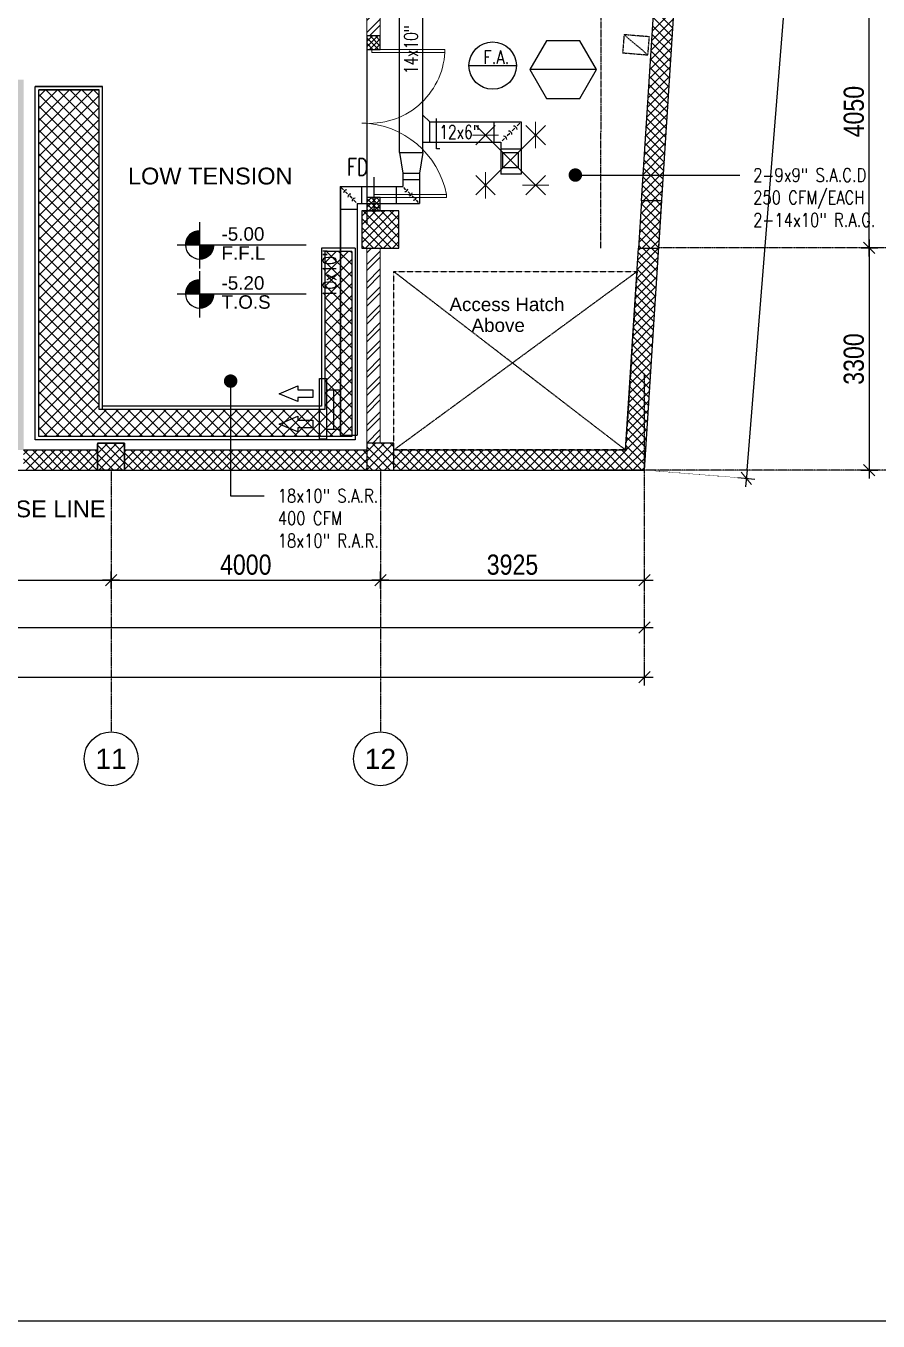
# Model space of a CAD drawing. Header units: inches. Extents: x 1152707 to 1351947, y 326920 to 480291.
# Drawn here: x 1226605 to 1239264, y 326920 to 346158 of the extents above; entities that cross this region are included whole.
import ezdxf
from ezdxf.enums import TextEntityAlignment as Align

# ---------------------------------------------------------------- set-up
doc = ezdxf.new("R2010")
doc.units = ezdxf.units.IN
doc.header["$MEASUREMENT"] = 0
for name, pattern in [('CENTER', [50.8, 31.75, -6.35, 6.35, -6.35]), ('DASHED', [19.05, 12.7, -6.35]), ('DOT2', [3.175, 0, -3.175]), ('HIDDEN', [9.525, 6.35, -3.175])]:
    doc.linetypes.add(name, pattern=pattern)
for name, color, linetype, lineweight in [('A-BLOCK', 43, 'Continuous', 13), ('A-DOOR', 10, 'Continuous', 15), ('A-HATCH CONCRETE', 254, 'Continuous', 5), ('wall hatch', 252, 'Continuous', 0)]:
    doc.layers.add(name, color=color, linetype=linetype, lineweight=lineweight)
for name, color, linetype in [('AC-Exhaust DUCT', 40, 'Continuous'), ('AC-Fresh DUCT', 100, 'Continuous'), ('AC-Supply  DUCT', 30, 'Continuous'), ('AC-TEXT', 3, 'Continuous'), ('AC-TXT', 3, 'Continuous'), ('Axis', 9, 'CENTER'), ('dim-axis', 15, 'Continuous'), ('dim2', 7, 'Continuous'), ('FFNEW', 252, 'Continuous'), ('LGT ELEC', 252, 'Continuous'), ('S-COL', 210, 'Continuous'), ('S-WALL', 1, 'Continuous'), ('SHAFT', 7, 'Continuous'), ('TAXT', 3, 'Continuous'), ('TEXT', 181, 'Continuous'), ('TRENCH', 8, 'Continuous'), ('wall pod', 7, 'Continuous')]:
    doc.layers.add(name, color=color, linetype=linetype)
doc.styles.add('1', font='romans.shx', dxfattribs={"width": 0.8, "height": 0.125})
doc.styles.add('AC_Duct', font='romans.shx', dxfattribs={"width": 0.8, "height": 0.2})
doc.styles.add('AC_Equipment', font='romans.shx', dxfattribs={"width": 0.75, "height": 0.3})
doc.styles.add('ARIAL', font='ARIALN.TTF')
doc.styles.get("Standard").update_dxf_attribs({"font": 'arial.ttf'})
doc.styles.add('style1', font='arial.ttf')
doc.dimstyles.new('DIM-100', dxfattribs={"dimscale": 150, "dimtxt": 2, "dimasz": 1, "dimexe": 0.75, "dimexo": 1, "dimgap": 0.5, "dimtad": 1, "dimdec": 0, "dimzin": 11, "dimdsep": 46, "dimtxsty": 'ARIAL', "dimblk": 'R', "dimcen": 2.5, "dimdle": 1, "dimclrd": 256, "dimclre": 256, "dimclrt": 256, "dimazin": 0, "dimtfac": 1, "dimtdec": 0, "dimtix": 1, "dimtmove": 2, "dimatfit": 3, "dimldrblk": 'R', "dimtolj": 1, "dimtzin": 3, "dimlwd": -1, "dimlwe": 13, "dimarcsym": 0})
pattern_1 = [(45, (1178477.5, -15519.7), (-132.58252, 132.58252), []), (45, (1178565.88, -15519.7), (-132.58252, 132.58252), [])]
pattern_2 = [(45, (1178477.49, -15519.695), (-39.7747564, 39.7747564), []), (135, (1178477.49, -15519.695), (-39.7747564, -39.7747564), [])]
pattern_3 = [(45, (1178477.49, -15519.69), (-66.29126, 66.29126), []), (135, (1178477.49, -15519.69), (-66.29126, -66.29126), [])]

# ---------------------------------------------------------------- blocks, each defined once
blk = doc.blocks.new('R')
for p, q in [((0, -1.05), (0, 1.05)), ((-1.05, 0), (1.05, 0))]:
    blk.add_line(p, q)
at = {"color": 4, "lineweight": 13}
blk.add_line((-0.707, -0.707), (0.707, 0.707), dxfattribs=at)
blk = doc.blocks.new('*D133')
at = {"layer": 'Defpoints', "color": 0, "transparency": 16777216}
for p in [(1420094, 560045), (1468019, 560121), (1468019, 560045)]:
    blk.add_point(p, dxfattribs=at)
at = {"layer": 'dim-axis', "color": 251, "linetype": 'DOT2', "lineweight": 13, "transparency": 16777216}
for p, q in [((1420094, 560195), (1420094, 560233)), ((1468019, 560195), (1468019, 560233))]:
    blk.add_line(p, q, dxfattribs=at)
at = {"layer": 'dim-axis', "color": 251, "transparency": 16777216}
blk.add_line((1420214, 560121), (1467899, 560121), dxfattribs=at)
at = {"layer": 'dim-axis', "color": 251, "transparency": 16777216, "xscale": 120, "yscale": 120, "zscale": 120, "rotation": 180}
blk.add_blockref('R', (1420094, 560121), dxfattribs=at)
at = {"layer": 'dim-axis', "color": 251, "transparency": 16777216, "xscale": 120, "yscale": 120, "zscale": 120}
blk.add_blockref('R', (1468019, 560121), dxfattribs=at)
at = {"layer": 'dim-axis', "color": 251, "transparency": 16777216, "insert": (1444057, 560349), "char_height": 300, "attachment_point": 5, "style": 'ARIAL'}
blk.add_mtext('\\A1;47925', dxfattribs=at)
blk = doc.blocks.new('*D134')
at = {"layer": 'Defpoints', "color": 0, "transparency": 16777216}
for p in [(1417901, 559309), (1468019, 559385), (1468019, 559309)]:
    blk.add_point(p, dxfattribs=at)
at = {"layer": 'dim-axis', "color": 251, "linetype": 'DOT2', "lineweight": 13, "transparency": 16777216}
for p, q in [((1417901, 559459), (1417901, 559497)), ((1468019, 559459), (1468019, 559497))]:
    blk.add_line(p, q, dxfattribs=at)
at = {"layer": 'dim-axis', "color": 251, "transparency": 16777216}
blk.add_line((1418021, 559385), (1467899, 559385), dxfattribs=at)
at = {"layer": 'dim-axis', "color": 251, "transparency": 16777216, "xscale": 120, "yscale": 120, "zscale": 120, "rotation": 180}
blk.add_blockref('R', (1417901, 559385), dxfattribs=at)
at = {"layer": 'dim-axis', "color": 251, "transparency": 16777216, "xscale": 120, "yscale": 120, "zscale": 120}
blk.add_blockref('R', (1468019, 559385), dxfattribs=at)
at = {"layer": 'dim-axis', "color": 251, "transparency": 16777216, "insert": (1442960, 559613), "char_height": 300, "attachment_point": 5, "style": 'ARIAL'}
blk.add_mtext('\\A1;50118', dxfattribs=at)
blk = doc.blocks.new('*D106')
at = {"layer": 'Defpoints', "color": 0, "transparency": 16777216}
for p in [(1470260, 590369), (1468019, 562459), (1469530, 562337)]:
    blk.add_point(p, dxfattribs=at)
at = {"layer": 'dim-axis', "color": 251, "linetype": 'DOT2', "lineweight": 13, "transparency": 16777216}
for p, q in [((1470409, 590357), (1471882, 590239)), ((1468169, 562447), (1469642, 562328))]:
    blk.add_line(p, q, dxfattribs=at)
at = {"layer": 'dim-axis', "color": 251, "transparency": 16777216}
blk.add_line((1471760, 590128), (1469539, 562457), dxfattribs=at)
at = {"layer": 'dim-axis', "color": 251, "transparency": 16777216, "xscale": 120, "yscale": 120, "zscale": 120}
for p, rotation in [((1471770, 590248), 85.410651128382), ((1469530, 562337), 265.410651128382)]:
    blk.add_blockref('R', p, dxfattribs=dict(at, rotation=rotation))
at = {"layer": 'dim-axis', "color": 251, "transparency": 16777216, "insert": (1470422, 576311), "char_height": 300, "attachment_point": 5, "rotation": 85.4107, "style": 'ARIAL'}
blk.add_mtext('\\A1;28000', dxfattribs=at)
blk = doc.blocks.new('*D144')
at = {"layer": 'Defpoints', "color": 0, "transparency": 16777216}
for p in [(1470645, 569809), (1471356, 569809), (1470645, 565759)]:
    blk.add_point(p, dxfattribs=at)
at = {"layer": 'dim-axis', "color": 251, "linetype": 'DOT2', "lineweight": 13, "transparency": 16777216}
for p, q in [((1470795, 569809), (1471469, 569809)), ((1470795, 565759), (1471469, 565759))]:
    blk.add_line(p, q, dxfattribs=at)
at = {"layer": 'dim-axis', "color": 251, "transparency": 16777216}
blk.add_line((1471356, 565879), (1471356, 569689), dxfattribs=at)
at = {"layer": 'dim-axis', "color": 251, "transparency": 16777216, "xscale": 120, "yscale": 120, "zscale": 120}
for p, rotation in [((1471356, 569809), 90), ((1471356, 565759), 270)]:
    blk.add_blockref('R', p, dxfattribs=dict(at, rotation=rotation))
at = {"layer": 'dim-axis', "color": 251, "transparency": 16777216, "insert": (1471128, 567784), "char_height": 300, "attachment_point": 5, "rotation": 90, "style": 'ARIAL'}
blk.add_mtext('\\A1;4050', dxfattribs=at)
blk = doc.blocks.new('*D145')
at = {"layer": 'Defpoints', "color": 0, "transparency": 16777216}
for p in [(1470645, 565759), (1467886, 562459), (1471356, 562459)]:
    blk.add_point(p, dxfattribs=at)
at = {"layer": 'dim-axis', "color": 251, "linetype": 'DOT2', "lineweight": 13, "transparency": 16777216}
for p, q in [((1470795, 565759), (1471469, 565759)), ((1468036, 562459), (1471469, 562459))]:
    blk.add_line(p, q, dxfattribs=at)
at = {"layer": 'dim-axis', "color": 251, "transparency": 16777216}
blk.add_line((1471356, 565639), (1471356, 562579), dxfattribs=at)
at = {"layer": 'dim-axis', "color": 251, "transparency": 16777216, "xscale": 120, "yscale": 120, "zscale": 120}
for p, rotation in [((1471356, 565759), 90), ((1471356, 562459), 270)]:
    blk.add_blockref('R', p, dxfattribs=dict(at, rotation=rotation))
at = {"layer": 'dim-axis', "color": 251, "transparency": 16777216, "insert": (1471128, 564109), "char_height": 300, "attachment_point": 5, "rotation": 90, "style": 'ARIAL'}
blk.add_mtext('\\A1;3300', dxfattribs=at)
blk = doc.blocks.new('*D147')
at = {"layer": 'Defpoints', "color": 0, "transparency": 16777216}
for p in [(1456094, 561773), (1460094, 561773), (1460094, 560825)]:
    blk.add_point(p, dxfattribs=at)
at = {"layer": 'dim-axis', "color": 251, "linetype": 'DOT2', "lineweight": 13, "transparency": 16777216}
for p, q in [((1456094, 561623), (1456094, 560712)), ((1460094, 561623), (1460094, 560712))]:
    blk.add_line(p, q, dxfattribs=at)
at = {"layer": 'dim-axis', "color": 251, "transparency": 16777216}
blk.add_line((1456214, 560825), (1459974, 560825), dxfattribs=at)
at = {"layer": 'dim-axis', "color": 251, "transparency": 16777216, "xscale": 120, "yscale": 120, "zscale": 120, "rotation": 180}
blk.add_blockref('R', (1456094, 560825), dxfattribs=at)
at = {"layer": 'dim-axis', "color": 251, "transparency": 16777216, "xscale": 120, "yscale": 120, "zscale": 120}
blk.add_blockref('R', (1460094, 560825), dxfattribs=at)
at = {"layer": 'dim-axis', "color": 251, "transparency": 16777216, "insert": (1458094, 561053), "char_height": 300, "attachment_point": 5, "style": 'ARIAL'}
blk.add_mtext('\\A1;4000', dxfattribs=at)
blk = doc.blocks.new('*D148')
at = {"layer": 'Defpoints', "color": 0, "transparency": 16777216}
for p in [(1460094, 561773), (1464094, 561773), (1464094, 560825)]:
    blk.add_point(p, dxfattribs=at)
at = {"layer": 'dim-axis', "color": 251, "linetype": 'DOT2', "lineweight": 13, "transparency": 16777216}
for p, q in [((1460094, 561623), (1460094, 560712)), ((1464094, 561623), (1464094, 560712))]:
    blk.add_line(p, q, dxfattribs=at)
at = {"layer": 'dim-axis', "color": 251, "transparency": 16777216}
blk.add_line((1460214, 560825), (1463974, 560825), dxfattribs=at)
at = {"layer": 'dim-axis', "color": 251, "transparency": 16777216, "xscale": 120, "yscale": 120, "zscale": 120, "rotation": 180}
blk.add_blockref('R', (1460094, 560825), dxfattribs=at)
at = {"layer": 'dim-axis', "color": 251, "transparency": 16777216, "xscale": 120, "yscale": 120, "zscale": 120}
blk.add_blockref('R', (1464094, 560825), dxfattribs=at)
at = {"layer": 'dim-axis', "color": 251, "transparency": 16777216, "insert": (1462094, 561053), "char_height": 300, "attachment_point": 5, "style": 'ARIAL'}
blk.add_mtext('\\A1;4000', dxfattribs=at)
blk = doc.blocks.new('*D149')
at = {"layer": 'Defpoints', "color": 0, "transparency": 16777216}
for p in [(1468019, 562459), (1464094, 561773), (1468019, 560825)]:
    blk.add_point(p, dxfattribs=at)
at = {"layer": 'dim-axis', "color": 251, "linetype": 'DOT2', "lineweight": 13, "transparency": 16777216}
for p, q in [((1468019, 562309), (1468019, 560712)), ((1464094, 561623), (1464094, 560712))]:
    blk.add_line(p, q, dxfattribs=at)
at = {"layer": 'dim-axis', "color": 251, "transparency": 16777216}
blk.add_line((1464214, 560825), (1467899, 560825), dxfattribs=at)
at = {"layer": 'dim-axis', "color": 251, "transparency": 16777216, "xscale": 120, "yscale": 120, "zscale": 120, "rotation": 180}
blk.add_blockref('R', (1464094, 560825), dxfattribs=at)
at = {"layer": 'dim-axis', "color": 251, "transparency": 16777216, "xscale": 120, "yscale": 120, "zscale": 120}
blk.add_blockref('R', (1468019, 560825), dxfattribs=at)
at = {"layer": 'dim-axis', "color": 251, "transparency": 16777216, "insert": (1466056, 561053), "char_height": 300, "attachment_point": 5, "style": 'ARIAL'}
blk.add_mtext('\\A1;3925', dxfattribs=at)
blk = doc.blocks.new('SEDRGFE')
at = {"layer": 'wall hatch', "ltscale": 500}
h = blk.add_hatch(dxfattribs=at)
h.set_pattern_fill('ANSI35', color=250, scale=500)
h.set_pattern_definition([(45, (1393765.3, 692564.65), (-88.38835, 88.38835), []), (45, (1393853.68, 692564.65), (-88.38835, 88.38835), [156.25, -31.25, 0, -31.25])])
edge = h.paths.add_edge_path(flags=17)
edge.add_line((1395397, 703056), (1395199, 703084))
edge.add_line((1395199, 703084), (1394088, 695296))
edge.add_line((1394088, 695296), (1394301, 695265))
edge.add_line((1394301, 695265), (1395397, 703056))
edge.add_line((1395397, 703056), (1395199, 703084))
h.paths.add_polyline_path([(1395397, 703056), (1395199, 703084), (1394088, 695296), (1394301, 695265)], flags=17)
h.paths.add_polyline_path([(1389810, 680290), (1389610, 680288), (1389610, 674888), (1389810, 674888)])
blk = doc.blocks.new('SWDFHGTRD')
at = {"layer": 'A-HATCH CONCRETE'}
h = blk.add_hatch(dxfattribs=at)
h.set_pattern_fill('ANSI37,_O', color=254, scale=450)
h.set_pattern_definition(pattern_2)
h.paths.add_polyline_path([(1231870, 399417), (1231670, 399417), (1231670, 399217), (1231870, 399217)])
h = blk.add_hatch(dxfattribs=at)
h.set_pattern_fill('ANSI37,_O', color=254, scale=450)
h.set_pattern_definition(pattern_2)
h.paths.add_polyline_path([(1231870, 397017), (1231670, 397017), (1231670, 396817), (1231870, 396817)])
h = blk.add_hatch(dxfattribs=at)
h.set_pattern_fill('ANSI37', color=254, scale=750)
h.set_pattern_definition(pattern_3)
h.paths.add_polyline_path([(1235706, 396267), (1236007, 396267), (1236052, 396966), (1235752, 396966)])
h = blk.add_hatch(dxfattribs=at)
h.set_pattern_fill('ANSI37', color=254, scale=750)
h.set_pattern_definition(pattern_3)
h.paths.add_polyline_path([(1231596, 396267), (1232146, 396267), (1232146, 396817), (1231596, 396817)])
h = blk.add_hatch(dxfattribs=at)
h.set_pattern_fill('ANSI37', color=254, scale=750)
h.set_pattern_definition([(45, (1178476.86, -15519.69), (-66.29126, 66.29126), []), (135, (1178476.86, -15519.69), (-66.29126, -66.29126), [])])
h.paths.add_polyline_path([(1227670, 392967), (1228070, 392967), (1228070, 393367), (1227670, 393367)])
h = blk.add_hatch(dxfattribs=at)
h.set_pattern_fill('ANSI37', color=254, scale=750)
h.set_pattern_definition(pattern_3)
h.paths.add_polyline_path([(1231671, 392967), (1232071, 392967), (1232071, 393367), (1231671, 393367)])
at = {"layer": 'TEXT', "ltscale": 0.5}
h = blk.add_hatch(dxfattribs=at)
h.set_pattern_fill('ANSI31', color=254, scale=0.8)
h.set_pattern_definition([(45, (147194.1624, -193260.23843), (-0.070710678119, 0.070710678119), [])])
h.paths.add_polyline_path([(1229186, 396523, 0.414214), (1228976, 396313), (1229186, 396313)])
h.paths.add_polyline_path([(1229396, 396313), (1229186, 396313), (1229186, 396103, 0.414214)])
h = blk.add_hatch(dxfattribs=at)
h.set_pattern_fill('ANSI31', color=254, scale=0.8)
h.set_pattern_definition([(45, (147194.1624, -193988.63843), (-0.070710678119, 0.070710678119), [])])
h.paths.add_polyline_path([(1229186, 395795, 0.414214), (1228976, 395585), (1229186, 395585)])
h.paths.add_polyline_path([(1229396, 395585), (1229186, 395585), (1229186, 395375, 0.414214)])
at = {"layer": 'TRENCH'}
h = blk.add_hatch(dxfattribs=at)
h.set_pattern_fill('ANSI37', color=254, scale=1000)
h.set_pattern_definition([(45, (668727.61, -11434.84), (-88.388348, 88.388348), []), (135, (668727.61, -11434.84), (-88.388348, -88.388348), [])])
h.paths.add_polyline_path([(1231445, 396217), (1231445, 393467), (1226795, 393467), (1226795, 398617), (1227695, 398617), (1227695, 393867), (1231045, 393867), (1231045, 396217)])
at = {"layer": 'wall hatch', "ltscale": 500}
h = blk.add_hatch(dxfattribs=at)
h.set_pattern_fill('ANSI35', color=254, scale=500)
h.set_pattern_definition([(45, (1230525.84, 410944.42), (-88.3883, 88.3883), []), (45, (1230614.23, 410944.42), (-88.3883, 88.3883), [156.25, -31.25, 0, -31.25])])
edge = h.paths.add_edge_path(flags=17)
edge.add_line((1232158, 421436), (1231960, 421464))
edge.add_line((1231960, 421464), (1230848, 413676))
edge.add_line((1230848, 413676), (1231062, 413645))
edge.add_line((1231062, 413645), (1232158, 421436))
edge.add_line((1232158, 421436), (1231960, 421464))
h.paths.add_polyline_path([(1232158, 421436), (1231960, 421464), (1230848, 413676), (1231062, 413645)], flags=17)
h.paths.add_polyline_path([(1230334, 410127), (1230362, 410325), (1226370, 410894), (1226370, 410733), (1226370, 410696), (1226370, 399967), (1226570, 399967), (1226570, 410664)])
h.paths.add_polyline_path([(1230652, 410940), (1230454, 410968), (1230419, 410721), (1230617, 410692)])
h.paths.add_polyline_path([(1226370, 398667), (1226570, 398670), (1226570, 398767), (1226370, 398767)])
h = blk.add_hatch(dxfattribs=at)
h.set_pattern_fill('ANSI32', color=254, scale=500)
h.set_pattern_definition(pattern_1)
edge = h.paths.add_edge_path()
edge.add_line((1231870, 400667), (1231670, 400667))
edge.add_line((1231670, 400667), (1231670, 400367))
edge.add_line((1231670, 400367), (1227146, 400367))
edge.add_arc((1226771, 400311), 379, -22.3179, 8.5397, ccw=False)
edge.add_line((1227122, 400167), (1231670, 400167))
edge.add_line((1231670, 400167), (1231670, 399417))
edge.add_line((1231670, 399417), (1231870, 399417))
edge.add_line((1231870, 399417), (1231870, 400667))
h = blk.add_hatch(dxfattribs=at)
h.set_pattern_fill('ANSI32', color=254, scale=500)
h.set_pattern_definition(pattern_1)
h.paths.add_polyline_path([(1231670, 393367), (1231870, 393359), (1231870, 396259), (1231670, 396267)])
at = {"layer": 'A-BLOCK', "color": 254, "ltscale": 100}
for p, q in [((1231670, 400167), (1231670, 399217)), ((1231870, 400167), (1231870, 399217)), ((1231870, 399217), (1231670, 399217)), ((1231670, 396267), (1231670, 393367)), ((1231870, 396267), (1231870, 393367))]:
    blk.add_line(p, q, dxfattribs=at)
at = {"layer": 'A-DOOR', "color": 254}
blk.add_line((1231746, 399173), (1231746, 399217), dxfattribs=at)
for points in [[(1231790, 399173), (1231746, 399173), (1232828, 399173), (1232828, 399217), (1231746, 399217)], [(1231815, 397017), (1231771, 397017), (1232853, 397017), (1232853, 397061), (1231771, 397061)]]:
    blk.add_lwpolyline(points, dxfattribs=at)
for centre, radius, start, end in [((1231708, 399241), 1123, 264.3201, 356.5355), ((1231559, 396805), 1319, 11.1853, 88.3625)]:
    blk.add_arc(centre, radius, start, end, dxfattribs=at)
at = {"layer": 'A-HATCH CONCRETE', "color": 254, "linetype": 'Continuous'}
for p, q in [((1235913, 399491), (1236235, 399813)), ((1236217, 399531), (1235934, 399813)), ((1235904, 399350), (1236226, 399671)), ((1236209, 399406), (1235926, 399688)), ((1235895, 399208), (1236216, 399529)), ((1236193, 399157), (1235910, 399439)), ((1236201, 399281), (1235918, 399564)), ((1235877, 398925), (1236198, 399246)), ((1235886, 399066), (1236207, 399388)), ((1236185, 399032), (1235902, 399315)), ((1235868, 398783), (1236189, 399104)), ((1236169, 398783), (1235886, 399065)), ((1236177, 398908), (1235894, 399190)), ((1235850, 398500), (1236171, 398821)), ((1235859, 398641), (1236180, 398963)), ((1236153, 398534), (1235870, 398816)), ((1236161, 398658), (1235878, 398941)), ((1235841, 398358), (1236162, 398679)), ((1236145, 398409), (1235862, 398692)), ((1235832, 398216), (1236153, 398538)), ((1236129, 398160), (1235846, 398442)), ((1236137, 398285), (1235854, 398567)), ((1235814, 397933), (1236135, 398254)), ((1235823, 398075), (1236144, 398396)), ((1236121, 398035), (1235838, 398318)), ((1235804, 397791), (1236126, 398113)), ((1236105, 397786), (1235822, 398069)), ((1236113, 397911), (1235830, 398193)), ((1235795, 397650), (1236117, 397971)), ((1236097, 397662), (1235814, 397944)), ((1235777, 397366), (1236098, 397688)), ((1235786, 397508), (1236107, 397829)), ((1236081, 397412), (1235798, 397695)), ((1236089, 397537), (1235806, 397820)), ((1235768, 397225), (1236089, 397546)), ((1236073, 397288), (1235790, 397570)), ((1235759, 397083), (1236080, 397404)), ((1236057, 397039), (1235774, 397321)), ((1236065, 397163), (1235782, 397446)), ((1235997, 396966), (1235766, 397197)), ((1235775, 396966), (1236071, 397263)), ((1235907, 396966), (1236062, 397121)), ((1235750, 396947), (1235750, 396947)), ((1235750, 396941), (1235750, 396941)), ((1235864, 396966), (1235758, 397072)), ((1236040, 396966), (1236053, 396979)), ((1235734, 396698), (1235734, 396698)), ((1235741, 396800), (1235741, 396800)), ((1235742, 396823), (1235742, 396823)), ((1235723, 396516), (1235723, 396516)), ((1235726, 396574), (1235726, 396574)), ((1235732, 396658), (1235732, 396658)), ((1235710, 396324), (1235710, 396324)), ((1235714, 396375), (1235714, 396375)), ((1235718, 396449), (1235718, 396449)), ((1235677, 395808), (1235998, 396129)), ((1235686, 395950), (1236004, 396267)), ((1235695, 396091), (1235871, 396267)), ((1235985, 395917), (1235702, 396200)), ((1235705, 396233), (1235739, 396267)), ((1235993, 396042), (1235767, 396267)), ((1236001, 396166), (1235900, 396267)), ((1235668, 395666), (1235989, 395988)), ((1235969, 395668), (1235686, 395951)), ((1235977, 395793), (1235694, 396075)), ((1235659, 395525), (1235980, 395846)), ((1235961, 395543), (1235678, 395826)), ((1235641, 395241), (1235962, 395563)), ((1235650, 395383), (1235971, 395704)), ((1235945, 395294), (1235662, 395577)), ((1235953, 395419), (1235670, 395701)), ((1235632, 395100), (1235953, 395421)), ((1235937, 395170), (1235654, 395452)), ((1235623, 394958), (1235944, 395279)), ((1235921, 394921), (1235638, 395203)), ((1235929, 395045), (1235646, 395328)), ((1235605, 394675), (1235926, 394996)), ((1235614, 394816), (1235935, 395138)), ((1235913, 394796), (1235630, 395078)), ((1235596, 394533), (1235917, 394854)), ((1235897, 394547), (1235615, 394829)), ((1235905, 394671), (1235623, 394954)), ((1235586, 394391), (1235908, 394713)), ((1235889, 394422), (1235607, 394705)), ((1235568, 394108), (1235889, 394429)), ((1235577, 394250), (1235899, 394571)), ((1235873, 394173), (1235591, 394455)), ((1235881, 394298), (1235599, 394580)), ((1235559, 393966), (1235880, 394288)), ((1235857, 393924), (1235575, 394206)), ((1235865, 394048), (1235583, 394331)), ((1235541, 393683), (1235862, 394004)), ((1235550, 393825), (1235871, 394146)), ((1235849, 393799), (1235567, 394082)), ((1235532, 393541), (1235853, 393863)), ((1235833, 393550), (1235551, 393833)), ((1235841, 393675), (1235559, 393957)), ((1235523, 393400), (1235844, 393721)), ((1235825, 393425), (1235543, 393708)), ((1235223, 392967), (1235835, 393579)), ((1235356, 392967), (1235826, 393438)), ((1235809, 393176), (1235527, 393459)), ((1235817, 393301), (1235535, 393583)), ((1226570, 393198), (1226640, 393267)), ((1226570, 393065), (1226773, 393267)), ((1226870, 392967), (1226570, 393267)), ((1226605, 392967), (1226905, 393267)), ((1227002, 392967), (1226702, 393267)), ((1226738, 392967), (1227038, 393267)), ((1227135, 392967), (1226835, 393267)), ((1226870, 392967), (1227170, 393267)), ((1227268, 392967), (1226968, 393267)), ((1227003, 392967), (1227303, 393267)), ((1227400, 392967), (1227100, 393267)), ((1227136, 392967), (1227436, 393267)), ((1227533, 392967), (1227233, 393267)), ((1227268, 392967), (1227568, 393267)), ((1227665, 392967), (1227365, 393267)), ((1227401, 392967), (1227671, 393238)), ((1227671, 393094), (1227498, 393267)), ((1227671, 393227), (1227631, 393267)), ((1228071, 393240), (1228098, 393267)), ((1228071, 393107), (1228231, 393267)), ((1228071, 392975), (1228364, 393267)), ((1228461, 392967), (1228161, 393267)), ((1228196, 392967), (1228496, 393267)), ((1228593, 392967), (1228293, 393267)), ((1228329, 392967), (1228629, 393267)), ((1228726, 392967), (1228426, 393267)), ((1228461, 392967), (1228761, 393267)), ((1228859, 392967), (1228559, 393267)), ((1228594, 392967), (1228894, 393267)), ((1228991, 392967), (1228691, 393267)), ((1228727, 392967), (1229027, 393267)), ((1229124, 392967), (1228824, 393267)), ((1228859, 392967), (1229159, 393267)), ((1229256, 392967), (1228956, 393267)), ((1228992, 392967), (1229292, 393267)), ((1229389, 392967), (1229089, 393267)), ((1229124, 392967), (1229424, 393267)), ((1229521, 392967), (1229221, 393267)), ((1229257, 392967), (1229557, 393267)), ((1229654, 392967), (1229354, 393267)), ((1229389, 392967), (1229689, 393267)), ((1229787, 392967), (1229487, 393267)), ((1229522, 392967), (1229822, 393267)), ((1229919, 392967), (1229619, 393267)), ((1229655, 392967), (1229955, 393267)), ((1230052, 392967), (1229752, 393267)), ((1229787, 392967), (1230087, 393267)), ((1230184, 392967), (1229884, 393267)), ((1229920, 392967), (1230220, 393267)), ((1230317, 392967), (1230017, 393267)), ((1230052, 392967), (1230352, 393267)), ((1230450, 392967), (1230150, 393267)), ((1230185, 392967), (1230485, 393267)), ((1230582, 392967), (1230282, 393267)), ((1230318, 392967), (1230618, 393267)), ((1230715, 392967), (1230415, 393267)), ((1230450, 392967), (1230750, 393267)), ((1230847, 392967), (1230547, 393267)), ((1230583, 392967), (1230883, 393267)), ((1230980, 392967), (1230680, 393267)), ((1230715, 392967), (1231015, 393267)), ((1231112, 392967), (1230812, 393267)), ((1230848, 392967), (1231148, 393267)), ((1231245, 392967), (1230945, 393267)), ((1230980, 392967), (1231280, 393267)), ((1231378, 392967), (1231078, 393267)), ((1231113, 392967), (1231413, 393267)), ((1231510, 392967), (1231210, 393267)), ((1231246, 392967), (1231546, 393267)), ((1231643, 392967), (1231343, 393267)), ((1231378, 392967), (1231671, 393260)), ((1231671, 393072), (1231475, 393267)), ((1231671, 393204), (1231608, 393267)), ((1232071, 393262), (1232076, 393267)), ((1232071, 393130), (1232209, 393267)), ((1232071, 392997), (1232341, 393267)), ((1232438, 392967), (1232138, 393267)), ((1232174, 392967), (1232474, 393267)), ((1232571, 392967), (1232271, 393267)), ((1232306, 392967), (1232606, 393267)), ((1232703, 392967), (1232403, 393267)), ((1232439, 392967), (1232739, 393267)), ((1232836, 392967), (1232536, 393267)), ((1232571, 392967), (1232871, 393267)), ((1232969, 392967), (1232669, 393267)), ((1232704, 392967), (1233004, 393267)), ((1233101, 392967), (1232801, 393267)), ((1232837, 392967), (1233137, 393267)), ((1233234, 392967), (1232934, 393267)), ((1232969, 392967), (1233269, 393267)), ((1233366, 392967), (1233066, 393267)), ((1233102, 392967), (1233402, 393267)), ((1233499, 392967), (1233199, 393267)), ((1233234, 392967), (1233534, 393267)), ((1233632, 392967), (1233332, 393267)), ((1233367, 392967), (1233667, 393267)), ((1233764, 392967), (1233464, 393267)), ((1233500, 392967), (1233800, 393267)), ((1233897, 392967), (1233597, 393267)), ((1233632, 392967), (1233932, 393267)), ((1234029, 392967), (1233729, 393267)), ((1233765, 392967), (1234065, 393267)), ((1234162, 392967), (1233862, 393267)), ((1233897, 392967), (1234197, 393267)), ((1234294, 392967), (1233994, 393267)), ((1234030, 392967), (1234330, 393267)), ((1234427, 392967), (1234127, 393267)), ((1234162, 392967), (1234462, 393267)), ((1234560, 392967), (1234260, 393267)), ((1234295, 392967), (1234595, 393267)), ((1234692, 392967), (1234392, 393267)), ((1234428, 392967), (1234728, 393267)), ((1234825, 392967), (1234525, 393267)), ((1234560, 392967), (1234860, 393267)), ((1234957, 392967), (1234657, 393267)), ((1234693, 392967), (1234993, 393267)), ((1235090, 392967), (1234790, 393267)), ((1234825, 392967), (1235125, 393267)), ((1235223, 392967), (1234923, 393267)), ((1234958, 392967), (1235258, 393267)), ((1235355, 392967), (1235055, 393267)), ((1235090, 392967), (1235390, 393267)), ((1235488, 392967), (1235188, 393267)), ((1235620, 392967), (1235320, 393267)), ((1235753, 392967), (1235453, 393267)), ((1235488, 392967), (1235817, 393296)), ((1235801, 393052), (1235519, 393334)), ((1226737, 392967), (1226570, 393134)), ((1227533, 392967), (1227671, 393105)), ((1228328, 392967), (1228071, 393225)), ((1228196, 392967), (1228071, 393092)), ((1231511, 392967), (1231671, 393128)), ((1232306, 392967), (1232071, 393202)), ((1232173, 392967), (1232071, 393069)), ((1235621, 392967), (1235808, 393154)), ((1227666, 392967), (1227671, 392972)), ((1231643, 392967), (1231671, 392995)), ((1235753, 392967), (1235799, 393013))]:
    blk.add_line(p, q, dxfattribs=at)
at = {"layer": 'S-COL', "color": 254}
for points in [[(1231870, 399417), (1231670, 399417), (1231670, 399217), (1231870, 399217)], [(1231870, 397017), (1231670, 397017), (1231670, 396817), (1231870, 396817)], [(1235706, 396267), (1236007, 396267), (1236052, 396966), (1235752, 396966)]]:
    blk.add_lwpolyline(points, close=True, dxfattribs=at)
at = {"layer": 'S-COL', "color": 254, "linetype": 'ByBlock'}
for points in [[(1231596, 396267), (1232146, 396267), (1232146, 396817), (1231596, 396817)], [(1227670, 392967), (1228070, 392967), (1228070, 393367), (1227670, 393367)], [(1231671, 392967), (1232071, 392967), (1232071, 393367), (1231671, 393367)]]:
    blk.add_lwpolyline(points, close=True, dxfattribs=at)
at = {"layer": 'S-WALL', "color": 254}
for points in [[(1187961, 427993), (1187961, 427993), (1185666, 392967), (1235796, 392967), (1237587, 420910), (1223622, 422903)], [(1235752, 396966), (1235954, 400129)], [(1232071, 393267), (1235514, 393267), (1235707, 396267)], [(1226570, 393267), (1227671, 393267)], [(1228071, 393267), (1231671, 393267)]]:
    blk.add_lwpolyline(points, dxfattribs=at)
at = {"layer": 'SHAFT', "color": 254, "linetype": 'HIDDEN', "ltscale": 0.5}
for p, q in [((1235684, 395917), (1232071, 393267)), ((1232071, 395917), (1235514, 393267))]:
    blk.add_line(p, q, dxfattribs=at)
blk.add_lwpolyline([(1235684, 395917), (1235514, 393267), (1232071, 393267), (1232071, 395917)], close=True, dxfattribs=at)
at = {"layer": 'TEXT', "color": 254, "ltscale": 0.5}
for p, q in [((1229186, 396651), (1229186, 395963)), ((1228852, 396313), (1230769, 396313)), ((1229186, 395922), (1229186, 395235)), ((1228852, 395585), (1230769, 395585))]:
    blk.add_line(p, q, dxfattribs=at)
for centre in [(1229186, 396313), (1229186, 395585)]:
    blk.add_arc(centre, 210, 90, 0, dxfattribs=at)
at = {"layer": 'TRENCH', "color": 254}
for p, q in [((1231670, 399217), (1231670, 396615)), ((1226745, 393417), (1226745, 398667)), ((1227745, 398667), (1226745, 398667)), ((1227745, 393867), (1227745, 398667)), ((1226795, 393467), (1226795, 398617)), ((1226795, 393467), (1226795, 398617)), ((1227695, 398617), (1226795, 398617)), ((1227695, 393867), (1227695, 398617)), ((1230995, 396267), (1230995, 393917)), ((1231495, 396267), (1230995, 396267)), ((1231045, 396217), (1231045, 393867)), ((1231445, 396217), (1231045, 396217)), ((1231445, 396217), (1231445, 393467)), ((1231495, 396267), (1231495, 393417)), ((1231045, 393867), (1227695, 393867)), ((1231045, 393867), (1227695, 393867)), ((1230995, 393917), (1227745, 393917)), ((1230995, 393917), (1227745, 393917)), ((1231445, 393467), (1226795, 393467)), ((1231445, 393467), (1226795, 393467)), ((1231495, 393417), (1226745, 393417)), ((1231495, 393417), (1226745, 393417))]:
    blk.add_line(p, q, dxfattribs=at)
at = {"layer": 'TRENCH', "color": 254, "ltscale": 100}
for p, q in [((1226745, 393417), (1226745, 398667)), ((1226745, 398667), (1227745, 398667)), ((1227745, 393917), (1227745, 398667)), ((1226795, 398617), (1227695, 398617)), ((1227695, 393867), (1227695, 398617))]:
    blk.add_line(p, q, dxfattribs=at)
at = {"layer": 'TAXT', "color": 254, "ltscale": 100, "style": 'style1'}
for s, p in [('Access Hatch', (1232897, 395330)), ('Above', (1233225, 395020))]:
    blk.add_text(s, height=200, dxfattribs=at).set_placement(p)
at = {"layer": 'TEXT', "color": 254, "ltscale": 0.5, "style": 'style1'}
for s, p in [('-5.00', (1229511, 396376)), ('F.F.L', (1229511, 396093)), ('-5.20', (1229511, 395648)), ('T.O.S', (1229511, 395365))]:
    blk.add_text(s, height=200, dxfattribs=at).set_placement(p)
at = {"layer": 'TEXT', "color": 254, "ltscale": 0.5, "insert": (1228121, 397461), "char_height": 250, "width": 4139.91, "attachment_point": 1, "style": 'style1'}
blk.add_mtext('LOW TENSION ', dxfattribs=at)
blk = doc.blocks.new('_Dot')
at = {"color": 0, "linetype": 'ByBlock', "lineweight": -2}
blk.add_line((-0.5, 0), (-1, 0), dxfattribs=at)
at = {"color": 0, "linetype": 'ByBlock', "const_width": 0.5}
blk.add_lwpolyline([(-0.25, 0, 1), (0.25, 0, 1)], format="xyb", close=True, dxfattribs=at)
blk = doc.blocks.new('SGSR')
at = {"layer": 'Axis', "color": 251, "ltscale": 0.5}
for p, q in [((1472567.8, 565758.6), (1468230.8, 565758.6)), ((1468018.6, 559421.9), (1468018.6, 563896)), ((1460093.8, 562458.6), (1460093.8, 558571.5)), ((1464093.8, 562458.6), (1464093.8, 558571.5)), ((1472579.5, 562458.6), (1466872.9, 562458.6))]:
    blk.add_line(p, q, dxfattribs=at)
at = {"layer": 'Axis', "color": 251, "linetype": 'Continuous'}
blk.add_circle((1464093.8, 558171.5), 400, dxfattribs=at)
at = {"layer": 'dim-axis', "color": 251}
blk.add_circle((1460093.8, 558171.5), 400, dxfattribs=at)
at = {"layer": 'S-WALL', "color": 251}
blk.add_lwpolyline([(1417889.2, 562458.6), (1468019.2, 562458.6), (1469810.8, 590401.2), (1420184.3, 597484.1)], close=True, dxfattribs=at)
at = {"layer": 'Axis', "color": 251, "linetype": 'Continuous', "style": 'style1'}
for s, p in [('11', (1460093.8, 558171.5)), ('12', (1464093.8, 558171.5))]:
    blk.add_text(s, height=300, dxfattribs=at).set_placement(p, align=Align.MIDDLE)
at = {"layer": 'dim-axis', "color": 251}
for p1, p2, distance, picture, middle in [((1470259.6, 590369.1), (1468019.2, 562458.6), 1515.3, '*D106', (1470422.4, 576310.8)), ((1420093.8, 560045.2), (1468019.2, 560045.2), 75.8, '*D133', (1444056.5, 560349.2)), ((1417901.1, 559308.9), (1468019.2, 559308.9), 75.8, '*D134', (1442960.1, 559612.8))]:
    dim = blk.add_aligned_dim(p1=p1, p2=p2, distance=distance, dimstyle='DIM-100', override={"dimasz": 0.8, "dimclrd": 251, "dimclre": 251, "dimclrt": 251}, dxfattribs=at)
    dim.commit()
    dim.dimension.update_dxf_attribs({"geometry": picture, "text_midpoint": middle})
for base, p1, p2, angle, picture, middle in [((1471356.1, 569808.6), (1470645.2, 565758.6), (1470645.2, 569808.6), 270, '*D144', (1471128, 567783.6)), ((1471356.1, 562458.6), (1470645.2, 565758.6), (1467885.9, 562458.6), 90, '*D145', (1471128, 564108.6)), ((1468018.6, 560824.5), (1464093.8, 561772.7), (1468018.6, 562458.6), 180, '*D149', (1466056.2, 561052.7)), ((1460093.8, 560824.5), (1456093.8, 561772.7), (1460093.8, 561772.7), 180, '*D147', (1458093.8, 561052.7)), ((1464093.8, 560824.5), (1460093.8, 561772.7), (1464093.8, 561772.7), 180, '*D148', (1462093.8, 561052.7))]:
    dim = blk.add_linear_dim(base=base, p1=p1, p2=p2, angle=angle, dimstyle='DIM-100', override={"dimasz": 0.8, "dimclrd": 251, "dimclre": 251, "dimclrt": 251}, dxfattribs=at)
    dim.commit()
    dim.dimension.update_dxf_attribs({"geometry": picture, "text_midpoint": middle})
blk = doc.blocks.new('A$C1D94565E')
at = {"color": 252, "linetype": 'Continuous', "ltscale": 100}
blk.add_lwpolyline([(520, 904), (745, 904), (745, 679), (520, 679)], close=True, dxfattribs=at)
for points, override in [([(261, 1164), (633, 792)], {"dimasz": 1.3, "dimgap": 0.5, "dimtad": 0, "dimclrd": 252}), ([(1005, 1164), (633, 792)], {"dimasz": 1.3, "dimtad": 0, "dimclrd": 252}), ([(261, 420), (633, 792)], {"dimasz": 1.3, "dimtad": 0, "dimclrd": 252}), ([(1005, 420), (633, 792)], {"dimasz": 1.3, "dimtad": 0, "dimclrd": 252})]:
    blk.add_leader(points, dimstyle='DIM-100', override=override, dxfattribs=at)
blk = doc.blocks.new('A$C00FA4E35')
at = {"color": 252, "linetype": 'Continuous', "ltscale": 100}
for p, q in [((60711.485, 8789.76), (61415.307, 8789.76)), ((62608.473, 8729.511), (61618.163, 8729.511)), ((59298.66, 6683.881), (59398.66, 6683.881)), ((55195.014, 3179.963), (55595.014, 3179.963)), ((55195.014, 3179.963), (55595.014, 3179.963))]:
    blk.add_line(p, q, dxfattribs=at)
at = {"color": 252, "linetype": 'Continuous', "ltscale": 0.02}
for p, q in [((61084.923, 7651.973), (61084.923, 7951.973)), ((61466.356, 7933.406), (61428.49, 7895.54)), ((61241.356, 7708.406), (61203.49, 7670.54)), ((61316.356, 7783.406), (61278.49, 7745.54)), ((61391.356, 7858.406), (61353.49, 7820.54)), ((61184.923, 7551.973), (61484.923, 7551.973)), ((58815.495, 6977.924), (58847.113, 6946.306)), ((59775.66, 6945.898), (59744.106, 6977.453)), ((58878.12, 6915.299), (58909.738, 6883.68)), ((58940.746, 6852.673), (58972.364, 6821.055)), ((59003.372, 6790.047), (59034.99, 6758.429)), ((59838.16, 6883.398), (59806.606, 6914.953)), ((59900.66, 6820.898), (59869.106, 6852.453)), ((59963.16, 6758.398), (59931.606, 6789.953))]:
    blk.add_line(p, q, dxfattribs=at)
at = {"color": 252, "linetype": 'Continuous', "ltscale": 100}
for points in [[(61865.74, 9158.328), (61618.163, 8729.511), (61865.74, 8300.695), (62360.895, 8300.695), (62608.473, 8729.511), (62360.895, 9158.328)], [(58493.685, 4140.277), (58593.685, 4140.277), (58593.685, 3240.277), (58493.685, 3240.277)]]:
    blk.add_lwpolyline(points, close=True, dxfattribs=at)
at = {"color": 252}
for points in [[(60028.633, 7651.973), (60128.633, 7651.973), (60128.633, 7951.973), (60028.633, 8051.973)], [(60278.525, 7551.973), (60228.525, 7551.973), (60228.525, 8001.973)]]:
    blk.add_lwpolyline(points, dxfattribs=at)
at = {"color": 252, "linetype": 'Continuous', "ltscale": 100}
for points in [[(59298.66, 7133.881), (59298.66, 6633.881), (59398.66, 6633.881)], [(58168.685, 3971.527), (58393.685, 3971.527), (58393.685, 3859.027), (58168.685, 3859.027), (58168.685, 3799.027), (57893.685, 3915.277), (58168.685, 4031.527), (58168.685, 3971.527)], [(58168.685, 3521.527), (58393.685, 3521.527), (58393.685, 3409.027), (58168.685, 3409.027), (58168.685, 3349.027), (57893.685, 3465.277), (58168.685, 3581.527), (58168.685, 3521.527)]]:
    blk.add_lwpolyline(points, dxfattribs=at)
blk.add_circle((61063.396, 8789.76), 351.911, dxfattribs=at)
at = {"color": 252, "linetype": 'Continuous', "ltscale": 0.02}
for centre, radius, start, end in [((61372.8, 7839.85), 52.5, 360, 90), ((61222.8, 7689.85), 52.5, 360, 90), ((61297.8, 7764.85), 52.5, 360, 90), ((58893.615, 6899.804), 43.838, 90, 180), ((59760.197, 6961.361), 43.75, 270, 0), ((58956.24, 6837.179), 43.838, 90, 180), ((59018.866, 6774.553), 43.838, 90, 180), ((59822.697, 6898.861), 43.75, 270, 0), ((59885.197, 6836.361), 43.75, 270, 0)]:
    blk.add_arc(centre, radius, start, end, dxfattribs=at)
at = {"layer": 'AC-Exhaust DUCT', "color": 252, "linetype": 'DASHED'}
blk.add_line((63015.701, 9247.678), (63370.114, 8948.869), dxfattribs=at)
blk.add_lwpolyline([(63392.036, 9216.897), (63015.701, 9247.678), (62993.779, 8979.649), (63370.114, 8948.869)], close=True, dxfattribs=at)
at = {"layer": 'AC-Supply  DUCT', "color": 252, "linetype": 'Continuous', "ltscale": 0.02}
for p, q in [((59678.633, 7500.962), (59678.633, 10282.419)), ((60028.633, 7500.962), (60028.633, 10182.419)), ((59678.633, 7500.962), (60028.633, 7500.962)), ((59728.633, 7193.754), (59978.633, 7193.754)), ((58800.493, 6992.925), (59728.633, 6992.925)), ((58800.493, 6992.925), (58800.493, 3301.168)), ((59728.633, 7099.374), (59978.633, 7099.374)), ((59050.493, 6742.925), (59978.633, 6742.925)), ((59050.493, 6742.925), (59050.493, 3301.168)), ((58593.685, 3974.098), (58800.493, 3974.098)), ((58699.398, 3974.098), (58699.398, 3388.146)), ((58593.685, 3388.146), (58800.493, 3388.146)), ((58800.493, 3301.168), (59050.493, 3301.168))]:
    blk.add_line(p, q, dxfattribs=at)
at = {"layer": 'AC-Supply  DUCT', "color": 252}
for p, q in [((60128.633, 7951.973), (61484.923, 7951.973)), ((61484.923, 7951.973), (61484.923, 7177.018)), ((60128.633, 7651.973), (61184.923, 7651.973)), ((61184.923, 7651.973), (61184.923, 7177.018)), ((59678.633, 7500.962), (59728.633, 7193.754)), ((60028.633, 7500.962), (59978.633, 7193.754)), ((59728.633, 7193.754), (59728.633, 6992.925)), ((59978.633, 7193.754), (59978.633, 6742.925)), ((59121.987, 6742.925), (59121.987, 6992.925)), ((59628.633, 6992.925), (59628.633, 6742.925)), ((59050.493, 6653.536), (58800.493, 6653.536))]:
    blk.add_line(p, q, dxfattribs=at)
at = {"layer": 'AC-Supply  DUCT', "color": 252, "linetype": 'Continuous'}
blk.add_line((61484.923, 7177.018), (61184.923, 7177.018), dxfattribs=at)
at = {"layer": 'AC-TEXT', "color": 252, "linetype": 'ByBlock', "lineweight": -2}
for p, q in [((64233.736, 7163.524), (64733.736, 7163.524)), ((57171.437, 2400.046), (57671.437, 2400.046))]:
    blk.add_line(p, q, dxfattribs=at)
for points in [[(62491.926, 7163.524), (64233.736, 7163.524)], [(57171.437, 3902.814), (57171.437, 2400.046)]]:
    blk.add_lwpolyline(points, dxfattribs=at)
at = {"layer": 'dim2', "color": 252, "linetype": 'DASHED'}
for p, q in [((62670.671, 9532.239), (62670.671, 7806.373)), ((62670.671, 6080.143), (62670.671, 7806.009))]:
    blk.add_line(p, q, dxfattribs=at)
at = {"layer": 'dim2', "color": 252}
blk.add_line((62670.734, 6079.963), (62670.851, 6079.963), dxfattribs=at)
at = {"layer": 'dim2', "linetype": 'DASHED'}
blk.add_lwpolyline([(55195.014, 3179.963), (55595.014, 3179.963), (55595.014, 2779.963), (55195.014, 2779.963)], close=True, dxfattribs=at)
at = {"layer": 'dim2', "color": 252, "linetype": 'DASHED'}
blk.add_solid([(62670.641, 6080.143), (62670.701, 6080.143), (62670.671, 6079.963)], dxfattribs=at)
at = {"color": 252, "linetype": 'Continuous', "ltscale": 100}
blk.add_blockref('A$C1D94565E', (60696.678, 6592.882), dxfattribs=at)
at = {"layer": 'AC-TEXT', "color": 252, "lineweight": -2, "xscale": 200.000000046566, "yscale": 200.000000046566, "zscale": 200.000000046566}
for p, rotation in [((62291.926, 7163.524), 180), ((57171.437, 4102.814), 90)]:
    blk.add_blockref('_Dot', p, dxfattribs=dict(at, rotation=rotation))
at = {"color": 252, "linetype": 'Continuous', "ltscale": 100, "style": 'AC_Duct', "width": 0.8}
blk.add_text('F.A.', height=200, dxfattribs=at).set_placement((61117.041, 8815.235), align=Align.CENTER)
at = {"color": 252, "linetype": 'Continuous', "ltscale": 100}
for tag, height, style, width, p in [('AHU', 288, 'AC_Equipment', 0.75, (56884.46, 22822.455)), ('B.03', 240, 'AC_Equipment', 0.7, (56884.46, 22467.255)), ('AHU', 288, 'AC_Equipment', 0.75, (63011.551, 19982.621)), ('200', 200, 'AC_Duct', 0.7, (62072.937, 19668.014)), ('B.01', 240, 'AC_Equipment', 0.7, (63011.551, 19627.421)), ('150', 200, 'AC_Duct', 0.7, (54936.662, 19610.001)), ('AHU', 288, 'AC_Equipment', 0.75, (24436.928, 17572.269)), ('B.04', 240, 'AC_Equipment', 0.7, (24436.928, 17217.069)), ('EF', 288, 'AC_Equipment', 0.75, (13361.997, 10940.286)), ('01', 240, 'AC_Equipment', 0.7, (13361.997, 10585.086)), ('AHU', 288, 'AC_Equipment', 0.75, (62113.318, 8777.511)), ('200', 200, 'AC_Duct', 0.7, (61069.801, 8536.962)), ('B.02', 240, 'AC_Equipment', 0.7, (62113.318, 8422.311)), ('MSU', 288, 'AC_Equipment', 0.75, (18640.373, 4334.348)), ('B.01', 240, 'AC_Equipment', 0.7, (18640.373, 3979.148))]:
    blk.add_attdef(tag, text='', height=height, dxfattribs=dict(at, style=style, width=width)).set_placement(p, align=Align.CENTER)
at = {"layer": 'AC-TEXT', "color": 252, "char_height": 200, "attachment_point": 1, "style": 'AC_Duct'}
for s, insert in [('2-9x9" S.A.C.D\\P250 CFM/EACH\\P2-14x10" R.A.G.', (64933.736, 7263.524)), ('18x10" S.A.R.\\P400 CFM\\P18x10" R.A.R.', (57871.437, 2500.046))]:
    blk.add_mtext(s, dxfattribs=dict(at, insert=insert))
at = {"layer": 'AC-TXT', "color": 252, "style": '1', "width": 0.75}
for s, p in [('14x10" ', (59951.241, 8663.437, 0)), ('10x10" ', (58739.761, 5336.326, 0))]:
    blk.add_text(s, height=200, rotation=90, dxfattribs=at).set_placement(p)
for s, height, p in [('12x6" ', 200, (60271.794, 7703.194, 0)), ('FD', 250, (58901.985, 7157.946))]:
    blk.add_text(s, height=height, dxfattribs=at).set_placement(p)
at = {"layer": 'dim2', "color": 252, "linetype": 'DASHED', "insert": (62670.671, 7806.191), "char_height": 0.18, "attachment_point": 5}
blk.add_mtext('\\A1;3452.46', dxfattribs=at)

msp = doc.modelspace()

# ---------------------------------------------------------------- linework, layer by layer
at = {"color": 252, "linetype": 'Continuous', "ltscale": 100}
msp.add_line((1227670, 339959), (1228070, 339959), dxfattribs=at)
at = {"layer": 'AC-Supply  DUCT', "color": 252, "linetype": 'Continuous', "ltscale": 0.02}
for p, q in [((1231276, 343772), (1231276, 340081)), ((1231526, 343522), (1231526, 340081))]:
    msp.add_line(p, q, dxfattribs=at)
at = {"layer": 'wall pod', "ltscale": 100}
msp.add_lwpolyline([(1152707, 480291), (1351947, 480291), (1351947, 326920), (1152707, 326920)], close=True, dxfattribs=at)

# ---------------------------------------------------------------- block references
at = {"color": 252, "linetype": 'Continuous', "ltscale": 100}
msp.add_blockref('A$C00FA4E35', (1172475, 336779), dxfattribs=at)
at = {"layer": 'AC-Fresh DUCT', "linetype": 'DASHED', "ltscale": 0.1}
msp.add_blockref('SEDRGFE', (-163239, -335028), dxfattribs=at)
at = {"layer": 'FFNEW', "color": 6, "linetype": 'Continuous'}
msp.add_blockref('SGSR', (-232223, -222899), dxfattribs=at)
at = {"layer": 'LGT ELEC', "color": 252, "linetype": 'Continuous'}
msp.add_blockref('SWDFHGTRD', (0, -53408), dxfattribs=at)

# ---------------------------------------------------------------- texts
at = {"layer": 'AC-Supply  DUCT', "color": 252, "linetype": 'Continuous', "ltscale": 0.02, "style": '1', "width": 0.75}
msp.add_text('10x10" ', height=200, rotation=90, dxfattribs=at).set_placement((1231215, 342116, 0))
at = {"layer": 'TEXT', "ltscale": 0.5, "style": 'style1'}
msp.add_text('LEASE LINE  ', height=250, dxfattribs=at).set_placement((1225789, 338859))

doc.saveas('drawing.dxf')
